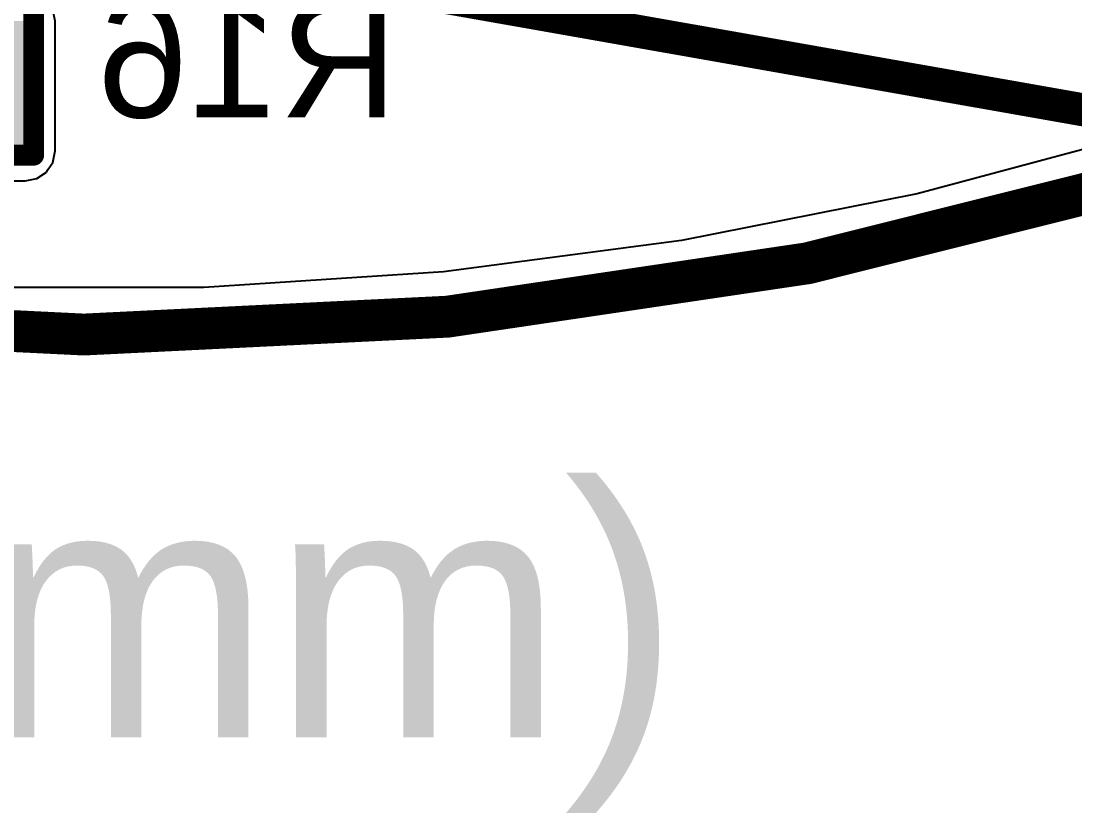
# Model space of a CAD drawing. Header units: inches. Extents: x -8 to 386, y -12 to 64.
# Drawn here: x 14.66 to 21.05, y -12.04 to -7.24 of the extents above; entities that cross this region are included whole.
import ezdxf

# ---------------------------------------------------------------- set-up
doc = ezdxf.new("R2010")
doc.units = ezdxf.units.IN
for name, color, linetype in [('Board_outline', 216, 'Continuous'), ('Bottom Layer', 5, 'Continuous'), ('Bottom Overlay', 54, 'Continuous'), ('Bottom Solder', 6, 'Continuous'), ('Dimension', 6, 'Continuous'), ('Top Layer', 1, 'Continuous'), ('Top Overlay', 2, 'Continuous')]:
    doc.layers.add(name, color=color, linetype=linetype)
doc.styles.add('Arial', font='', dxfattribs={"height": 0.2})
doc.styles.get('Arial').set_extended_font_data('Arial')

msp = doc.modelspace()

# ---------------------------------------------------------------- hatches: boundary and pattern name
at = {"layer": 'Bottom Layer'}
msp.add_hatch(color=5, dxfattribs=at).paths.add_polyline_path([(9.1186, -8.0264), (14.6812, -8.0264), (14.6812, -7.239), (9.1186, -7.239)])
at = {"layer": 'Bottom Solder'}
msp.add_hatch(color=6, dxfattribs=at).paths.add_polyline_path([(14.7447, -8.0645), (13.9065, -8.0645), (13.9065, -7.4041), (14.7447, -7.4041)])

# ---------------------------------------------------------------- linework, layer by layer
at = {"layer": 'Board_outline'}
msp.add_lwpolyline([(37.5368, 13.3604, 0.254, 0.254, 1), (-7.4632, 13.3604, 0.254, 0.254, 1)], format="xyseb", close=True, dxfattribs=at)
at = {"layer": 'Bottom Layer'}
for p, q in [((14.8625, -7.239), (14.8487, -7.1696)), ((14.8625, -8.0264), (14.8625, -7.239)), ((21.4965, -7.9089), (20.0899, -8.2858)), ((14.8487, -8.0958), (14.8625, -8.0264)), ((14.8209, -8.1374), (14.8487, -8.0958)), ((14.7506, -8.1939), (14.8094, -8.1546)), ((14.8094, -8.1546), (14.8187, -8.1407)), ((14.8187, -8.1407), (14.8209, -8.1407)), ((14.8209, -8.1407), (14.8209, -8.1374)), ((10.2417, -8.2077), (14.6812, -8.2077)), ((14.6812, -8.2077), (14.7506, -8.1939)), ((20.0899, -8.2858), (18.6617, -8.5699)), ((18.6617, -8.5699), (17.218, -8.76)), ((17.218, -8.76), (15.7649, -8.8552)), ((15.7649, -8.8552), (14.3087, -8.8552))]:
    msp.add_line(p, q, dxfattribs=at)
at = {"layer": 'Bottom Overlay'}
for points in [[(14.732, -8.0518, 0.127, 0.127, 0), (14.732, -6.477, 0.127, 0.127, 0)], [(14.7574, -8.0772, 0.00323, 0.00323, 0), (14.7574, -6.4516, 0.00323, 0.00323, 0)], [(13.9192, -8.0518, 0.127, 0.127, 0), (14.732, -8.0518, 0.127, 0.127, 0)]]:
    msp.add_lwpolyline(points, format="xyseb", dxfattribs=at)
for points in [[(14.7003, -8.0518, 0.0635, 0.0635, 1), (14.7637, -8.0518, 0.0635, 0.0635, 1)], [(14.7003, -8.0518, 0.0635, 0.0635, 1), (14.7637, -8.0518, 0.0635, 0.0635, 1)], [(14.7566, -8.0772, 0.00161, 0.00161, 1), (14.7582, -8.0772, 0.00161, 0.00161, 1)]]:
    msp.add_lwpolyline(points, format="xyseb", close=True, dxfattribs=at)
at = {"layer": 'Top Layer'}
for p, q in [((21.4965, -7.9089), (20.0899, -8.2858)), ((20.0899, -8.2858), (18.6617, -8.5699)), ((18.6617, -8.5699), (17.218, -8.76)), ((17.218, -8.76), (15.7649, -8.8552)), ((15.7649, -8.8552), (14.3087, -8.8552))]:
    msp.add_line(p, q, dxfattribs=at)
at = {"layer": 'Top Overlay'}
msp.add_lwpolyline([(1.2607, -4.279, 0.2, 0.2, 0), (21.272, -7.8075, 0.2, 0.2, 0)], format="xyseb", dxfattribs=at)

# ---------------------------------------------------------------- texts
at = {"layer": 'Bottom Overlay', "style": 'Arial', "text_generation_flag": 2}
msp.add_text('R16', height=0.7112, dxfattribs=at).set_placement((16.9415, -7.8231))
at = {"layer": 'Dimension', "style": 'Arial'}
msp.add_text('45.00 (mm)', height=1.524, dxfattribs=at).set_placement((7.7746, -11.5822))

doc.saveas('drawing.dxf')
